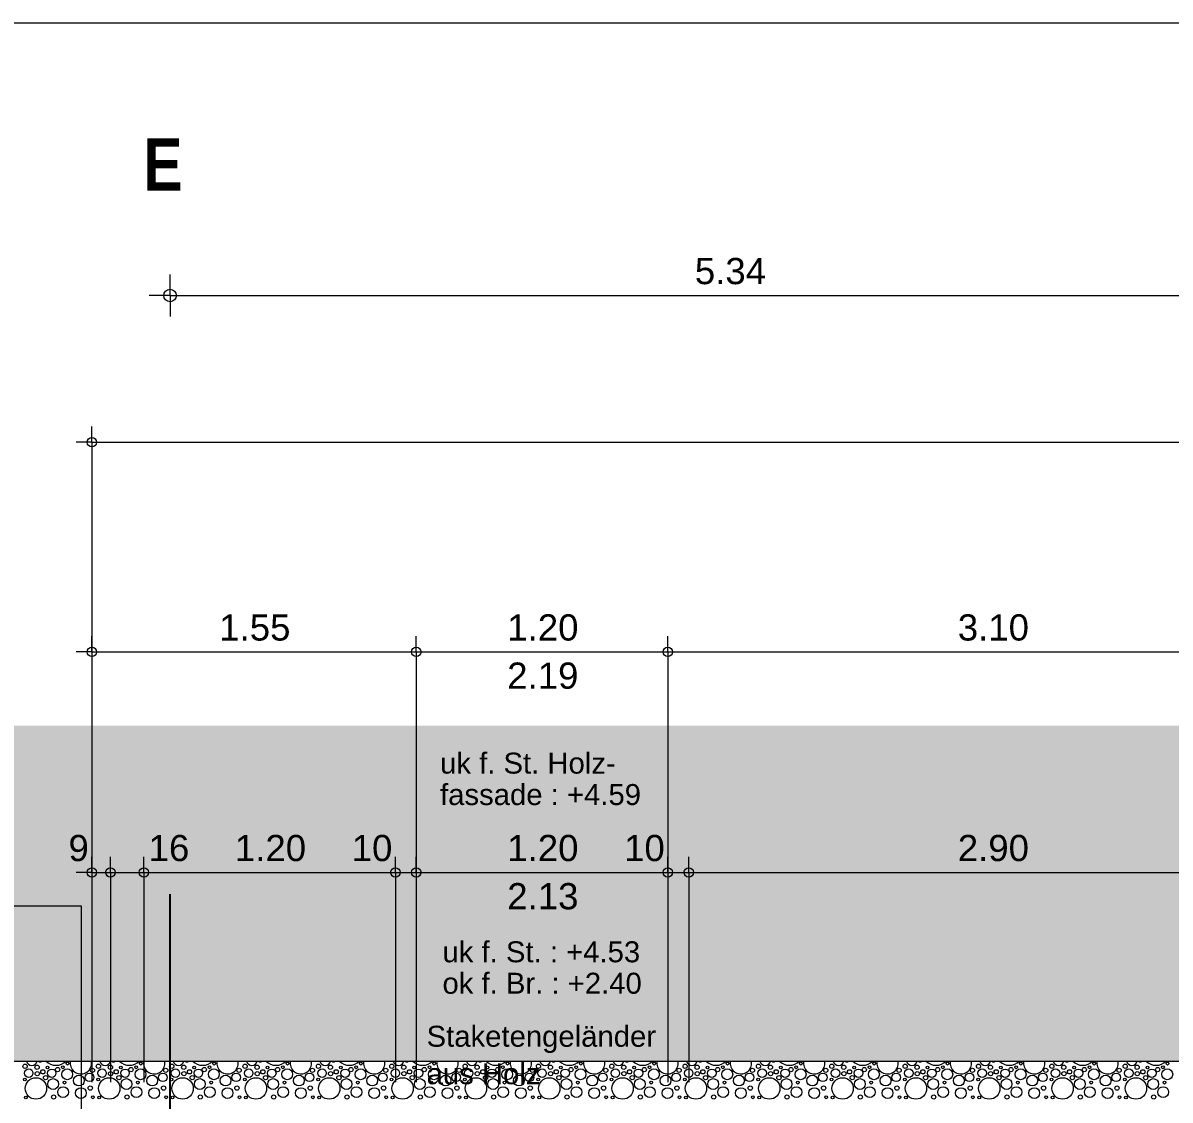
# Model space of a CAD drawing. Header units: metres. Extents: x 0.003 to 0.843, y 0.003 to 0.597.
# Drawn here: x 0.3108 to 0.4203, y 0.4942 to 0.597 of the extents above; entities that cross this region are included whole.
import ezdxf

# ---------------------------------------------------------------- set-up
doc = ezdxf.new("R2010")
doc.units = ezdxf.units.M
for name, pattern in [('AUSGEZOGEN', [0]), ('LINIE_23', [0.0079, 0.004, -0.0013, 0, -0.0013, 0, -0.0013]), ('STRICHPUNKT', [25.4, 12.7, -6.35, 0, -6.35])]:
    doc.linetypes.add(name, pattern=pattern)
for name, color, linetype, lineweight in [('Aufschuettungen _ Daemme', 7, 'AUSGEZOGEN', 25), ('Bauachsen grob', 7, 'STRICHPUNKT', 13), ('Plankopf', 7, 'AUSGEZOGEN', 13), ('Stilflaechen Bepflanzung', 96, 'AUSGEZOGEN', 25), ('Text Koten', 7, 'AUSGEZOGEN', 25), ('Text Werkplan Ausfuehrung', 7, 'AUSGEZOGEN', 25), ('Vorprojektmasse', 7, 'AUSGEZOGEN', 13), ('Werkplan- Ausfuehrungsmasse', 7, 'AUSGEZOGEN', 13)]:
    doc.layers.add(name, color=color, linetype=linetype, lineweight=lineweight)
doc.styles.add('ARIAL', font='ARIAL.TTF')
doc.styles.add('Arial Black', font='Arial Black')

msp = doc.modelspace()

# ---------------------------------------------------------------- hatches: boundary and pattern name
at = {"layer": 'Stilflaechen Bepflanzung', "linetype": 'AUSGEZOGEN', "lineweight": 13, "true_color": 0xf7faef}
msp.add_hatch(color=7, dxfattribs=at).paths.add_polyline_path([(0.2405525927639469, 0.4405973572039297), (0.30739999319613, 0.4405973572039297), (0.30739999319613, 0.4979573559218338), (0.6493199855536229, 0.4979573559218338), (0.6493199855536229, 0.4787973563500931), (0.689319984659553, 0.4787973563500931), (0.689319984659553, 0.494573322262538), (0.6499099855404343, 0.494573322262538), (0.6499099855404343, 0.529957355206578), (0.2405525927639469, 0.529957355206578)])

# ---------------------------------------------------------------- linework, layer by layer
at = {"layer": 'Aufschuettungen _ Daemme', "color": 9, "linetype": 'AUSGEZOGEN', "lineweight": 13}
msp.add_line((0.30739999319613, 0.4979573559218338), (0.6493199855536229, 0.4979573559218338), dxfattribs=at)
at = {"layer": 'Aufschuettungen _ Daemme', "color": 254, "linetype": 'AUSGEZOGEN', "lineweight": 13}
for centre, radius in [((0.3110217515407676, 0.4974653758347722), 0.0002029999954625964), ((0.3113647515331009, 0.4968003758496361), 0.0004059999909251927), ((0.3121627515152643, 0.4973673758369627), 0.0002029999954625964), ((0.3127157515029037, 0.4969333758466634), 0.0002029999954625964), ((0.3131497514932031, 0.4973533758372756), 0.0001329999970272183), ((0.3135627514839717, 0.4967933758497925), 0.0004059999909251927), ((0.3141227514714547, 0.497150375841813), 0.0002029999954625964), ((0.3146267514601895, 0.4973673758369627), 0.0001329999970272183), ((0.3150397514509583, 0.4967023758518266), 0.0005179999884217976), ((0.3150677514503325, 0.4977173758291396), 0.0001329999970272183), ((0.3174477513971352, 0.4970803758433776), 0.0002029999954625964), ((0.3180217513843054, 0.4974653758347722), 0.0002029999954625964), ((0.3183647513766388, 0.4968003758496361), 0.0004059999909251927), ((0.3191627513588021, 0.4973673758369627), 0.0002029999954625964), ((0.3197157513464416, 0.4969333758466634), 0.0002029999954625964), ((0.3201497513367409, 0.4973533758372756), 0.0001329999970272183), ((0.3205627513275096, 0.4967933758497925), 0.0004059999909251927), ((0.3211227513149926, 0.497150375841813), 0.0002029999954625964), ((0.3216267513037274, 0.4973673758369627), 0.0001329999970272183), ((0.3220397512944961, 0.4967023758518266), 0.0005179999884217976), ((0.3220677512938702, 0.4977173758291396), 0.0001329999970272183), ((0.3244477512406732, 0.4970803758433776), 0.0002029999954625964), ((0.3250217512278432, 0.4974653758347722), 0.0002029999954625964), ((0.3253647512201766, 0.4968003758496361), 0.0004059999909251927), ((0.3261627512023399, 0.4973673758369627), 0.0002029999954625964), ((0.3267157511899793, 0.4969333758466634), 0.0002029999954625964), ((0.3271497511802787, 0.4973533758372756), 0.0001329999970272183), ((0.3275627511710475, 0.4967933758497925), 0.0004059999909251927), ((0.3281227511585305, 0.497150375841813), 0.0002029999954625964), ((0.3286267511472652, 0.4973673758369627), 0.0001329999970272183), ((0.3290397511380339, 0.4967023758518266), 0.0005179999884217976), ((0.3290677511374081, 0.4977173758291396), 0.0001329999970272183), ((0.3314477510842108, 0.4970803758433776), 0.0002029999954625964), ((0.332021751071381, 0.4974653758347722), 0.0002029999954625964), ((0.3323647510637144, 0.4968003758496361), 0.0004059999909251927), ((0.3331627510458777, 0.4973673758369627), 0.0002029999954625964), ((0.3337157510335171, 0.4969333758466634), 0.0002029999954625964), ((0.3341497510238166, 0.4973533758372756), 0.0001329999970272183), ((0.3345627510145853, 0.4967933758497925), 0.0004059999909251927), ((0.3351227510020683, 0.497150375841813), 0.0002029999954625964), ((0.335626750990803, 0.4973673758369627), 0.0001329999970272183), ((0.3360397509815717, 0.4967023758518266), 0.0005179999884217976), ((0.3360677509809458, 0.4977173758291396), 0.0001329999970272183), ((0.3384477509277488, 0.4970803758433776), 0.0002029999954625964), ((0.3390217509149188, 0.4974653758347722), 0.0002029999954625964), ((0.3393647509072523, 0.4968003758496361), 0.0004059999909251927), ((0.3401627508894154, 0.4973673758369627), 0.0002029999954625964), ((0.340715750877055, 0.4969333758466634), 0.0002029999954625964), ((0.3411497508673543, 0.4973533758372756), 0.0001329999970272183), ((0.3415627508581231, 0.4967933758497925), 0.0004059999909251927), ((0.3421227508456061, 0.497150375841813), 0.0002029999954625964), ((0.3426267508343408, 0.4973673758369627), 0.0001329999970272183), ((0.3430397508251096, 0.4967023758518266), 0.0005179999884217976), ((0.3430677508244837, 0.4977173758291396), 0.0001329999970272183), ((0.3454477507712866, 0.4970803758433776), 0.0002029999954625964), ((0.3460217507584566, 0.4974653758347722), 0.0002029999954625964), ((0.34636475075079, 0.4968003758496361), 0.0004059999909251927), ((0.3471627507329532, 0.4973673758369627), 0.0002029999954625964), ((0.3477157507205929, 0.4969333758466634), 0.0002029999954625964), ((0.3481497507108922, 0.4973533758372756), 0.0001329999970272183), ((0.3485627507016609, 0.4967933758497925), 0.0004059999909251927), ((0.3491227506891439, 0.497150375841813), 0.0002029999954625964), ((0.3496267506778786, 0.4973673758369627), 0.0001329999970272183), ((0.3500397506686473, 0.4967023758518266), 0.0005179999884217976), ((0.3500677506680215, 0.4977173758291396), 0.0001329999970272183), ((0.3524477506148244, 0.4970803758433776), 0.0002029999954625964), ((0.3530217506019944, 0.4974653758347722), 0.0002029999954625964), ((0.3533647505943278, 0.4968003758496361), 0.0004059999909251927), ((0.354162750576491, 0.4973673758369627), 0.0002029999954625964), ((0.3547157505641306, 0.4969333758466634), 0.0002029999954625964), ((0.3551497505544299, 0.4973533758372756), 0.0001329999970272183), ((0.3555627505451986, 0.4967933758497925), 0.0004059999909251927), ((0.3561227505326817, 0.497150375841813), 0.0002029999954625964), ((0.3566267505214164, 0.4973673758369627), 0.0001329999970272183), ((0.3570397505121852, 0.4967023758518266), 0.0005179999884217976), ((0.3570677505115593, 0.4977173758291396), 0.0001329999970272183), ((0.3594477504583622, 0.4970803758433776), 0.0002029999954625964), ((0.3600217504455323, 0.4974653758347722), 0.0002029999954625964), ((0.3603647504378656, 0.4968003758496361), 0.0004059999909251927), ((0.3611627504200289, 0.4973673758369627), 0.0002029999954625964), ((0.3617157504076685, 0.4969333758466634), 0.0002029999954625964), ((0.3621497503979678, 0.4973533758372756), 0.0001329999970272183), ((0.3625627503887364, 0.4967933758497925), 0.0004059999909251927), ((0.3631227503762195, 0.497150375841813), 0.0002029999954625964), ((0.3636267503649542, 0.4973673758369627), 0.0001329999970272183), ((0.3640397503557229, 0.4967023758518266), 0.0005179999884217976), ((0.3640677503550971, 0.4977173758291396), 0.0001329999970272183), ((0.3664477503019, 0.4970803758433776), 0.0002029999954625964), ((0.36702175028907, 0.4974653758347722), 0.0002029999954625964), ((0.3673647502814034, 0.4968003758496361), 0.0004059999909251927), ((0.3681627502635668, 0.4973673758369627), 0.0002029999954625964), ((0.3687157502512063, 0.4969333758466634), 0.0002029999954625964), ((0.3691497502415056, 0.4973533758372756), 0.0001329999970272183), ((0.3695627502322742, 0.4967933758497925), 0.0004059999909251927), ((0.3701227502197573, 0.497150375841813), 0.0002029999954625964), ((0.370626750208492, 0.4973673758369627), 0.0001329999970272183), ((0.3710397501992608, 0.4967023758518266), 0.0005179999884217976), ((0.371067750198635, 0.4977173758291396), 0.0001329999970272183), ((0.3734477501454378, 0.4970803758433776), 0.0002029999954625964), ((0.3740217501326079, 0.4974653758347722), 0.0002029999954625964), ((0.3743647501249412, 0.4968003758496361), 0.0004059999909251927), ((0.3751627501071046, 0.4973673758369627), 0.0002029999954625964), ((0.3757157500947441, 0.4969333758466634), 0.0002029999954625964), ((0.3761497500850434, 0.4973533758372756), 0.0001329999970272183), ((0.3765627500758121, 0.4967933758497925), 0.0004059999909251927), ((0.377122750063295, 0.497150375841813), 0.0002029999954625964), ((0.3776267500520298, 0.4973673758369627), 0.0001329999970272183), ((0.3780397500427986, 0.4967023758518266), 0.0005179999884217976), ((0.3780677500421727, 0.4977173758291396), 0.0001329999970272183), ((0.3804477499889755, 0.4970803758433776), 0.0002029999954625964), ((0.3810217499761457, 0.4974653758347722), 0.0002029999954625964), ((0.381364749968479, 0.4968003758496361), 0.0004059999909251927), ((0.3821627499506424, 0.4973673758369627), 0.0002029999954625964), ((0.3827157499382819, 0.4969333758466634), 0.0002029999954625964), ((0.3831497499285812, 0.4973533758372756), 0.0001329999970272183), ((0.3835627499193499, 0.4967933758497925), 0.0004059999909251927), ((0.3841227499068329, 0.497150375841813), 0.0002029999954625964), ((0.3846267498955676, 0.4973673758369627), 0.0001329999970272183), ((0.3850397498863364, 0.4967023758518266), 0.0005179999884217976), ((0.3850677498857105, 0.4977173758291396), 0.0001329999970272183), ((0.3874477498325133, 0.4970803758433776), 0.0002029999954625964), ((0.3880217498196835, 0.4974653758347722), 0.0002029999954625964), ((0.3883647498120169, 0.4968003758496361), 0.0004059999909251927), ((0.3891627497941802, 0.4973673758369627), 0.0002029999954625964), ((0.3897157497818196, 0.4969333758466634), 0.0002029999954625964), ((0.390149749772119, 0.4973533758372756), 0.0001329999970272183), ((0.3905627497628877, 0.4967933758497925), 0.0004059999909251927), ((0.3911227497503706, 0.497150375841813), 0.0002029999954625964), ((0.3916267497391054, 0.4973673758369627), 0.0001329999970272183), ((0.3920397497298742, 0.4967023758518266), 0.0005179999884217976), ((0.3920677497292482, 0.4977173758291396), 0.0001329999970272183), ((0.3944477496760511, 0.4970803758433776), 0.0002029999954625964), ((0.3950217496632213, 0.4974653758347722), 0.0002029999954625964), ((0.3953647496555547, 0.4968003758496361), 0.0004059999909251927), ((0.396162749637718, 0.4973673758369627), 0.0002029999954625964), ((0.3967157496253574, 0.4969333758466634), 0.0002029999954625964), ((0.3971497496156568, 0.4973533758372756), 0.0001329999970272183), ((0.3975627496064256, 0.4967933758497925), 0.0004059999909251927), ((0.3981227495939086, 0.497150375841813), 0.0002029999954625964), ((0.3986267495826433, 0.4973673758369627), 0.0001329999970272183), ((0.399039749573412, 0.4967023758518266), 0.0005179999884217976), ((0.3990677495727861, 0.4977173758291396), 0.0001329999970272183), ((0.4014477495195889, 0.4970803758433776), 0.0002029999954625964), ((0.4020217495067591, 0.4974653758347722), 0.0002029999954625964), ((0.4023647494990925, 0.4968003758496361), 0.0004059999909251927), ((0.4031627494812557, 0.4973673758369627), 0.0002029999954625964), ((0.4037157494688952, 0.4969333758466634), 0.0002029999954625964), ((0.4041497494591946, 0.4973533758372756), 0.0001329999970272183), ((0.4045627494499633, 0.4967933758497925), 0.0004059999909251927), ((0.4051227494374464, 0.497150375841813), 0.0002029999954625964), ((0.405626749426181, 0.4973673758369627), 0.0001329999970272183), ((0.4060397494169498, 0.4967023758518266), 0.0005179999884217976), ((0.4060677494163239, 0.4977173758291396), 0.0001329999970272183), ((0.4084477493631267, 0.4970803758433776), 0.0002029999954625964), ((0.4090217493502969, 0.4974653758347722), 0.0002029999954625964), ((0.4093647493426303, 0.4968003758496361), 0.0004059999909251927), ((0.4101627493247935, 0.4973673758369627), 0.0002029999954625964), ((0.410715749312433, 0.4969333758466634), 0.0002029999954625964), ((0.4111497493027324, 0.4973533758372756), 0.0001329999970272183), ((0.4115627492935012, 0.4967933758497925), 0.0004059999909251927), ((0.4121227492809842, 0.497150375841813), 0.0002029999954625964), ((0.4126267492697189, 0.4973673758369627), 0.0001329999970272183), ((0.4130397492604876, 0.4967023758518266), 0.0005179999884217976), ((0.4130677492598617, 0.4977173758291396), 0.0001329999970272183), ((0.4154477492066647, 0.4970803758433776), 0.0002029999954625964), ((0.4160217491938347, 0.4974653758347722), 0.0002029999954625964), ((0.4163647491861681, 0.4968003758496361), 0.0004059999909251927), ((0.4171627491683313, 0.4973673758369627), 0.0002029999954625964), ((0.4177157491559709, 0.4969333758466634), 0.0002029999954625964), ((0.4181497491462702, 0.4973533758372756), 0.0001329999970272183), ((0.4185627491370388, 0.4967933758497925), 0.0004059999909251927), ((0.419122749124522, 0.497150375841813), 0.0002029999954625964), ((0.4196267491132566, 0.4973673758369627), 0.0001329999970272183), ((0.4200397491040254, 0.4967023758518266), 0.0005179999884217976), ((0.4200677491033996, 0.4977173758291396), 0.0001329999970272183), ((0.3109937515413934, 0.4962053758629354), 0.0001329999970272183), ((0.3120507515177676, 0.4953443758821802), 0.00102199997715652), ((0.3121767515149513, 0.4967583758505749), 0.0002029999954625964), ((0.3129747514971147, 0.4963803758590238), 0.0002029999954625964), ((0.313695751480999, 0.4957643758727925), 0.0005179999884217976), ((0.3147737514569038, 0.4959043758696633), 0.0001329999970272183), ((0.3161527514260808, 0.4961003758652822), 0.0005179999884217976), ((0.3171607514035502, 0.496408375858398), 0.0004059999909251927), ((0.3179937513849312, 0.4962053758629354), 0.0001329999970272183), ((0.3190507513613055, 0.4953443758821802), 0.00102199997715652), ((0.3191767513584891, 0.4967583758505749), 0.0002029999954625964), ((0.3199747513406525, 0.4963803758590238), 0.0002029999954625964), ((0.3206957513245368, 0.4957643758727925), 0.0005179999884217976), ((0.3217737513004416, 0.4959043758696633), 0.0001329999970272183), ((0.3231527512696187, 0.4961003758652822), 0.0005179999884217976), ((0.3241607512470881, 0.496408375858398), 0.0004059999909251927), ((0.324993751228469, 0.4962053758629354), 0.0001329999970272183), ((0.3260507512048433, 0.4953443758821802), 0.00102199997715652), ((0.3261767512020269, 0.4967583758505749), 0.0002029999954625964), ((0.3269747511841903, 0.4963803758590238), 0.0002029999954625964), ((0.3276957511680747, 0.4957643758727925), 0.0005179999884217976), ((0.3287737511439794, 0.4959043758696633), 0.0001329999970272183), ((0.3301527511131563, 0.4961003758652822), 0.0005179999884217976), ((0.3311607510906259, 0.496408375858398), 0.0004059999909251927), ((0.3319937510720068, 0.4962053758629354), 0.0001329999970272183), ((0.3330507510483811, 0.4953443758821802), 0.00102199997715652), ((0.3331767510455648, 0.4967583758505749), 0.0002029999954625964), ((0.3339747510277282, 0.4963803758590238), 0.0002029999954625964), ((0.3346957510116125, 0.4957643758727925), 0.0005179999884217976), ((0.3357737509875173, 0.4959043758696633), 0.0001329999970272183), ((0.3371527509566943, 0.4961003758652822), 0.0005179999884217976), ((0.3381607509341638, 0.496408375858398), 0.0004059999909251927), ((0.3389937509155446, 0.4962053758629354), 0.0001329999970272183), ((0.3400507508919188, 0.4953443758821802), 0.00102199997715652), ((0.3401767508891025, 0.4967583758505749), 0.0002029999954625964), ((0.3409747508712659, 0.4963803758590238), 0.0002029999954625964), ((0.3416957508551503, 0.4957643758727925), 0.0005179999884217976), ((0.342773750831055, 0.4959043758696633), 0.0001329999970272183), ((0.3441527508002319, 0.4961003758652822), 0.0005179999884217976), ((0.3451607507777015, 0.496408375858398), 0.0004059999909251927), ((0.3459937507590825, 0.4962053758629354), 0.0001329999970272183), ((0.3470507507354568, 0.4953443758821802), 0.00102199997715652), ((0.3471767507326404, 0.4967583758505749), 0.0002029999954625964), ((0.3479747507148037, 0.4963803758590238), 0.0002029999954625964), ((0.3486957506986881, 0.4957643758727925), 0.0005179999884217976), ((0.3497737506745929, 0.4959043758696633), 0.0001329999970272183), ((0.3511527506437699, 0.4961003758652822), 0.0005179999884217976), ((0.3521607506212394, 0.496408375858398), 0.0004059999909251927), ((0.3529937506026203, 0.4962053758629354), 0.0001329999970272183), ((0.3540507505789944, 0.4953443758821802), 0.00102199997715652), ((0.3541767505761781, 0.4967583758505749), 0.0002029999954625964), ((0.3549747505583415, 0.4963803758590238), 0.0002029999954625964), ((0.355695750542226, 0.4957643758727925), 0.0005179999884217976), ((0.3567737505181307, 0.4959043758696633), 0.0001329999970272183), ((0.3581527504873077, 0.4961003758652822), 0.0005179999884217976), ((0.3591607504647771, 0.496408375858398), 0.0004059999909251927), ((0.3599937504461581, 0.4962053758629354), 0.0001329999970272183), ((0.3610507504225323, 0.4953443758821802), 0.00102199997715652), ((0.361176750419716, 0.4967583758505749), 0.0002029999954625964), ((0.3619747504018793, 0.4963803758590238), 0.0002029999954625964), ((0.3626957503857637, 0.4957643758727925), 0.0005179999884217976), ((0.3637737503616685, 0.4959043758696633), 0.0001329999970272183), ((0.3651527503308455, 0.4961003758652822), 0.0005179999884217976), ((0.366160750308315, 0.496408375858398), 0.0004059999909251927), ((0.3669937502896959, 0.4962053758629354), 0.0001329999970272183), ((0.3680507502660701, 0.4953443758821802), 0.00102199997715652), ((0.3681767502632538, 0.4967583758505749), 0.0002029999954625964), ((0.3689747502454171, 0.4963803758590238), 0.0002029999954625964), ((0.3696957502293015, 0.4957643758727925), 0.0005179999884217976), ((0.3707737502052063, 0.4959043758696633), 0.0001329999970272183), ((0.3721527501743833, 0.4961003758652822), 0.0005179999884217976), ((0.3731607501518527, 0.496408375858398), 0.0004059999909251927), ((0.3739937501332337, 0.4962053758629354), 0.0001329999970272183), ((0.375050750109608, 0.4953443758821802), 0.00102199997715652), ((0.3751767501067916, 0.4967583758505749), 0.0002029999954625964), ((0.3759747500889549, 0.4963803758590238), 0.0002029999954625964), ((0.3766957500728392, 0.4957643758727925), 0.0005179999884217976), ((0.3777737500487441, 0.4959043758696633), 0.0001329999970272183), ((0.3791527500179211, 0.4961003758652822), 0.0005179999884217976), ((0.3801607499953905, 0.496408375858398), 0.0004059999909251927), ((0.3809937499767715, 0.4962053758629354), 0.0001329999970272183), ((0.3820507499531458, 0.4953443758821802), 0.00102199997715652), ((0.3821767499503294, 0.4967583758505749), 0.0002029999954625964), ((0.3829747499324928, 0.4963803758590238), 0.0002029999954625964), ((0.3836957499163771, 0.4957643758727925), 0.0005179999884217976), ((0.3847737498922819, 0.4959043758696633), 0.0001329999970272183), ((0.3861527498614589, 0.4961003758652822), 0.0005179999884217976), ((0.3871607498389283, 0.496408375858398), 0.0004059999909251927), ((0.3879937498203093, 0.4962053758629354), 0.0001329999970272183), ((0.3890507497966836, 0.4953443758821802), 0.00102199997715652), ((0.3891767497938672, 0.4967583758505749), 0.0002029999954625964), ((0.3899747497760305, 0.4963803758590238), 0.0002029999954625964), ((0.3906957497599149, 0.4957643758727925), 0.0005179999884217976), ((0.3917737497358197, 0.4959043758696633), 0.0001329999970272183), ((0.3931527497049966, 0.4961003758652822), 0.0005179999884217976), ((0.3941607496824661, 0.496408375858398), 0.0004059999909251927), ((0.3949937496638471, 0.4962053758629354), 0.0001329999970272183), ((0.3960507496402214, 0.4953443758821802), 0.00102199997715652), ((0.396176749637405, 0.4967583758505749), 0.0002029999954625964), ((0.3969747496195684, 0.4963803758590238), 0.0002029999954625964), ((0.3976957496034528, 0.4957643758727925), 0.0005179999884217976), ((0.3987737495793575, 0.4959043758696633), 0.0001329999970272183), ((0.4001527495485344, 0.4961003758652822), 0.0005179999884217976), ((0.401160749526004, 0.496408375858398), 0.0004059999909251927), ((0.4019937495073849, 0.4962053758629354), 0.0001329999970272183), ((0.4030507494837592, 0.4953443758821802), 0.00102199997715652), ((0.4031767494809428, 0.4967583758505749), 0.0002029999954625964), ((0.4039747494631061, 0.4963803758590238), 0.0002029999954625964), ((0.4046957494469906, 0.4957643758727925), 0.0005179999884217976), ((0.4057737494228953, 0.4959043758696633), 0.0001329999970272183), ((0.4071527493920722, 0.4961003758652822), 0.0005179999884217976), ((0.4081607493695418, 0.496408375858398), 0.0004059999909251927), ((0.4089937493509227, 0.4962053758629354), 0.0001329999970272183), ((0.4100507493272969, 0.4953443758821802), 0.00102199997715652), ((0.4101767493244806, 0.4967583758505749), 0.0002029999954625964), ((0.410974749306644, 0.4963803758590238), 0.0002029999954625964), ((0.4116957492905284, 0.4957643758727925), 0.0005179999884217976), ((0.4127737492664331, 0.4959043758696633), 0.0001329999970272183), ((0.41415274923561, 0.4961003758652822), 0.0005179999884217976), ((0.4151607492130796, 0.496408375858398), 0.0004059999909251927), ((0.4159937491944605, 0.4962053758629354), 0.0001329999970272183), ((0.4170507491708347, 0.4953443758821802), 0.00102199997715652), ((0.4171767491680184, 0.4967583758505749), 0.0002029999954625964), ((0.4179747491501818, 0.4963803758590238), 0.0002029999954625964), ((0.4186957491340662, 0.4957643758727925), 0.0005179999884217976), ((0.419773749109971, 0.4959043758696633), 0.0001329999970272183), ((0.3146477514597201, 0.4949943758900033), 0.0005179999884217976), ((0.3163417514218563, 0.4949033758920374), 0.0005179999884217976), ((0.3172377514018292, 0.4953863758812415), 0.0002029999954625964), ((0.3216477513032579, 0.4949943758900033), 0.0005179999884217976), ((0.3233417512653941, 0.4949033758920374), 0.0005179999884217976), ((0.324237751245367, 0.4953863758812415), 0.0002029999954625964), ((0.3286477511467958, 0.4949943758900033), 0.0005179999884217976), ((0.3303417511089319, 0.4949033758920374), 0.0005179999884217976), ((0.3312377510889048, 0.4953863758812415), 0.0002029999954625964), ((0.3356477509903336, 0.4949943758900033), 0.0005179999884217976), ((0.3373417509524698, 0.4949033758920374), 0.0005179999884217976), ((0.3382377509324425, 0.4953863758812415), 0.0002029999954625964), ((0.3426477508338714, 0.4949943758900033), 0.0005179999884217976), ((0.3443417507960075, 0.4949033758920374), 0.0005179999884217976), ((0.3452377507759803, 0.4953863758812415), 0.0002029999954625964), ((0.3496477506774093, 0.4949943758900033), 0.0005179999884217976), ((0.3513417506395454, 0.4949033758920374), 0.0005179999884217976), ((0.3522377506195181, 0.4953863758812415), 0.0002029999954625964), ((0.356647750520947, 0.4949943758900033), 0.0005179999884217976), ((0.3583417504830831, 0.4949033758920374), 0.0005179999884217976), ((0.3592377504630561, 0.4953863758812415), 0.0002029999954625964), ((0.3636477503644848, 0.4949943758900033), 0.0005179999884217976), ((0.365341750326621, 0.4949033758920374), 0.0005179999884217976), ((0.3662377503065938, 0.4953863758812415), 0.0002029999954625964), ((0.3706477502080225, 0.4949943758900033), 0.0005179999884217976), ((0.3723417501701588, 0.4949033758920374), 0.0005179999884217976), ((0.3732377501501317, 0.4953863758812415), 0.0002029999954625964), ((0.3776477500515604, 0.4949943758900033), 0.0005179999884217976), ((0.3793417500136966, 0.4949033758920374), 0.0005179999884217976), ((0.3802377499936695, 0.4953863758812415), 0.0002029999954625964), ((0.3846477498950983, 0.4949943758900033), 0.0005179999884217976), ((0.3863417498572344, 0.4949033758920374), 0.0005179999884217976), ((0.3872377498372073, 0.4953863758812415), 0.0002029999954625964), ((0.3916477497386361, 0.4949943758900033), 0.0005179999884217976), ((0.3933417497007722, 0.4949033758920374), 0.0005179999884217976), ((0.3942377496807451, 0.4953863758812415), 0.0002029999954625964), ((0.3986477495821739, 0.4949943758900033), 0.0005179999884217976), ((0.40034174954431, 0.4949033758920374), 0.0005179999884217976), ((0.4012377495242828, 0.4953863758812415), 0.0002029999954625964), ((0.4056477494257117, 0.4949943758900033), 0.0005179999884217976), ((0.4073417493878478, 0.4949033758920374), 0.0005179999884217976), ((0.4082377493678206, 0.4953863758812415), 0.0002029999954625964), ((0.4126477492692495, 0.4949943758900033), 0.0005179999884217976), ((0.4143417492313856, 0.4949033758920374), 0.0005179999884217976), ((0.4152377492113584, 0.4953863758812415), 0.0002029999954625964), ((0.4196477491127873, 0.4949943758900033), 0.0005179999884217976), ((0.3110987515390465, 0.4944903759012685), 0.0001329999970272183), ((0.3137447514799038, 0.4945323759003298), 0.0002029999954625964), ((0.3174897513961966, 0.4945043759009557), 0.0001329999970272183), ((0.3180987513825843, 0.4944903759012685), 0.0001329999970272183), ((0.3207447513234416, 0.4945323759003298), 0.0002029999954625964), ((0.3244897512397343, 0.4945043759009557), 0.0001329999970272183), ((0.3250987512261221, 0.4944903759012685), 0.0001329999970272183), ((0.3277447511669794, 0.4945323759003298), 0.0002029999954625964), ((0.3314897510832722, 0.4945043759009557), 0.0001329999970272183), ((0.3320987510696599, 0.4944903759012685), 0.0001329999970272183), ((0.3347447510105174, 0.4945323759003298), 0.0002029999954625964), ((0.33848975092681, 0.4945043759009557), 0.0001329999970272183), ((0.3390987509131977, 0.4944903759012685), 0.0001329999970272183), ((0.341744750854055, 0.4945323759003298), 0.0002029999954625964), ((0.3454897507703478, 0.4945043759009557), 0.0001329999970272183), ((0.3460987507567355, 0.4944903759012685), 0.0001329999970272183), ((0.3487447506975929, 0.4945323759003298), 0.0002029999954625964), ((0.3524897506138856, 0.4945043759009557), 0.0001329999970272183), ((0.3530987506002733, 0.4944903759012685), 0.0001329999970272183), ((0.3557447505411306, 0.4945323759003298), 0.0002029999954625964), ((0.3594897504574234, 0.4945043759009557), 0.0001329999970272183), ((0.3600987504438111, 0.4944903759012685), 0.0001329999970272183), ((0.3627447503846685, 0.4945323759003298), 0.0002029999954625964), ((0.3664897503009612, 0.4945043759009557), 0.0001329999970272183), ((0.367098750287349, 0.4944903759012685), 0.0001329999970272183), ((0.3697447502282063, 0.4945323759003298), 0.0002029999954625964), ((0.373489750144499, 0.4945043759009557), 0.0001329999970272183), ((0.3740987501308867, 0.4944903759012685), 0.0001329999970272183), ((0.3767447500717441, 0.4945323759003298), 0.0002029999954625964), ((0.3804897499880368, 0.4945043759009557), 0.0001329999970272183), ((0.3810987499744246, 0.4944903759012685), 0.0001329999970272183), ((0.3837447499152819, 0.4945323759003298), 0.0002029999954625964), ((0.3874897498315746, 0.4945043759009557), 0.0001329999970272183), ((0.3880987498179624, 0.4944903759012685), 0.0001329999970272183), ((0.3907447497588197, 0.4945323759003298), 0.0002029999954625964), ((0.3944897496751124, 0.4945043759009557), 0.0001329999970272183), ((0.3950987496615002, 0.4944903759012685), 0.0001329999970272183), ((0.3977447496023575, 0.4945323759003298), 0.0002029999954625964), ((0.4014897495186502, 0.4945043759009557), 0.0001329999970272183), ((0.402098749505038, 0.4944903759012685), 0.0001329999970272183), ((0.4047447494458953, 0.4945323759003298), 0.0002029999954625964), ((0.4084897493621881, 0.4945043759009557), 0.0001329999970272183), ((0.4090987493485758, 0.4944903759012685), 0.0001329999970272183), ((0.4117447492894331, 0.4945323759003298), 0.0002029999954625964), ((0.4154897492057258, 0.4945043759009557), 0.0001329999970272183), ((0.4160987491921136, 0.4944903759012685), 0.0001329999970272183), ((0.4187447491329709, 0.4945323759003298), 0.0002029999954625964)]:
    msp.add_circle(centre, radius, dxfattribs=at)
for centre, radius, start, end in [((0.311665751526373, 0.4980533758216294), 0.0005179999884217976, 190.6825070757645, 349.3174929242344), ((0.3124497515088493, 0.4980813758210036), 0.0002029999954625964, 217.6571748874699, 322.3428251125205), ((0.313968751474897, 0.4988583758036362), 0.001301999970898032, 223.7908240297649, 316.2091759702351), ((0.3163417514218563, 0.4977593758282007), 0.00102199997715652, 168.8301402901168, 0), ((0.3163417514218563, 0.4977593758282007), 0.00102199997715652, 0, 11.1698597098832), ((0.3186657513699109, 0.4980533758216294), 0.0005179999884217976, 190.6825070769398, 349.3174929230613), ((0.3194497513523871, 0.4980813758210036), 0.0002029999954625964, 217.6571749030859, 322.3428250969236), ((0.3209687513184348, 0.4988583758036362), 0.001301999970898032, 223.7908240297649, 316.2091759702351), ((0.3233417512653941, 0.4977593758282007), 0.00102199997715652, 168.8301402901961, 0), ((0.3233417512653941, 0.4977593758282007), 0.00102199997715652, 0, 11.16985970980324), ((0.3256657512134488, 0.4980533758216294), 0.0005179999884217976, 190.6825070766388, 349.3174929233541), ((0.326449751195925, 0.4980813758210036), 0.0002029999954625964, 217.6571748874699, 322.3428251125205), ((0.3279687511619726, 0.4988583758036362), 0.001301999970898032, 223.7908240297649, 316.2091759702351), ((0.3303417511089319, 0.4977593758282007), 0.00102199997715652, 168.8301402903518, 0), ((0.3303417511089319, 0.4977593758282007), 0.00102199997715652, 0, 11.16985970964819), ((0.3326657510569865, 0.4980533758216294), 0.0005179999884217976, 190.6825070766399, 349.3174929233552), ((0.3334497510394627, 0.4980813758210036), 0.0002029999954625964, 217.657174871854, 322.342825128146), ((0.3349687510055104, 0.4988583758036362), 0.001301999970898032, 223.7908240304716, 316.2091759695284), ((0.3373417509524698, 0.4977593758282007), 0.00102199997715652, 168.8301402901967, 0), ((0.3373417509524698, 0.4977593758282007), 0.00102199997715652, 0, 11.16985970980387), ((0.3396657509005243, 0.4980533758216294), 0.0005179999884217976, 190.6825070766388, 349.3174929233612), ((0.3404497508830006, 0.4980813758210036), 0.0002029999954625964, 217.657174871854, 322.342825128146), ((0.3419687508490482, 0.4988583758036362), 0.001301999970898032, 223.7908240297649, 316.2091759702351), ((0.3443417507960075, 0.4977593758282007), 0.00102199997715652, 168.8301402903512, 0), ((0.3443417507960075, 0.4977593758282007), 0.00102199997715652, 0, 11.16985970964819), ((0.3466657507440622, 0.4980533758216294), 0.0005179999884217976, 190.6825070754706, 349.3174929245282), ((0.3474497507265385, 0.4980813758210036), 0.0002029999954625964, 217.657174871854, 322.342825128146), ((0.348968750692586, 0.4988583758036362), 0.001301999970898032, 223.7908240299999, 316.2091759699984), ((0.3513417506395454, 0.4977593758282007), 0.00102199997715652, 168.8301402901967, 0), ((0.3513417506395454, 0.4977593758282007), 0.00102199997715652, 0, 11.16985970980387), ((0.3536657505875999, 0.4980533758216294), 0.0005179999884217976, 190.6825070760583, 349.3174929239418), ((0.3544497505700762, 0.4980813758210036), 0.0002029999954625964, 217.657174871854, 322.342825128146), ((0.3559687505361238, 0.4988583758036362), 0.001301999970898032, 223.7908240307117, 316.20917596929), ((0.3583417504830831, 0.4977593758282007), 0.00102199997715652, 168.8301402901168, 0), ((0.3583417504830831, 0.4977593758282007), 0.00102199997715652, 0, 11.16985970988567), ((0.3606657504311377, 0.4980533758216294), 0.0005179999884217976, 190.6825070766388, 349.3174929233541), ((0.361449750413614, 0.4980813758210036), 0.0002029999954625964, 217.6571748640569, 322.3428251359554), ((0.3629687503796616, 0.4988583758036362), 0.001301999970898032, 223.7908240299999, 316.2091759699984), ((0.365341750326621, 0.4977593758282007), 0.00102199997715652, 168.8301402901168, 0), ((0.365341750326621, 0.4977593758282007), 0.00102199997715652, 0, 11.1698597098832), ((0.3676657502746756, 0.4980533758216294), 0.0005179999884217976, 190.6825070763533, 349.3174929236479), ((0.3684497502571518, 0.4980813758210036), 0.0002029999954625964, 217.6571748952641, 322.3428251047331), ((0.3699687502231994, 0.4988583758036362), 0.001301999970898032, 223.7908240304732, 316.2091759695301), ((0.3723417501701588, 0.4977593758282007), 0.00102199997715652, 168.8301402904281, 0), ((0.3723417501701588, 0.4977593758282007), 0.00102199997715652, 0, 11.16985970956948), ((0.3746657501182134, 0.4980533758216294), 0.0005179999884217976, 190.6825070757656, 349.3174929242344), ((0.3754497501006896, 0.4980813758210036), 0.0002029999954625964, 217.6571748796729, 322.342825120349), ((0.3769687500667372, 0.4988583758036362), 0.001301999970898032, 223.7908240295317, 316.20917597047), ((0.3793417500136966, 0.4977593758282007), 0.00102199997715652, 168.8301402904305, 0), ((0.3793417500136966, 0.4977593758282007), 0.00102199997715652, 0, 11.16985970956886), ((0.3816657499617512, 0.4980533758216294), 0.0005179999884217976, 190.6825070769387, 349.3174929230602), ((0.3824497499442274, 0.4980813758210036), 0.0002029999954625964, 217.657174879651, 322.3428251203175), ((0.3839687499102751, 0.4988583758036362), 0.001301999970898032, 223.7908240290583, 316.20917597094), ((0.3863417498572344, 0.4977593758282007), 0.00102199997715652, 168.8301402904281, 0), ((0.3863417498572344, 0.4977593758282007), 0.00102199997715652, 0, 11.16985970956886), ((0.388665749805289, 0.4980533758216294), 0.0005179999884217976, 190.6825070763461, 349.3174929236479), ((0.3894497497877652, 0.4980813758210036), 0.0002029999954625964, 217.6571748796729, 322.342825120349), ((0.3909687497538128, 0.4988583758036362), 0.001301999970898032, 223.7908240295317, 316.20917597047), ((0.3933417497007722, 0.4977593758282007), 0.00102199997715652, 168.8301402902724, 0), ((0.3933417497007722, 0.4977593758282007), 0.00102199997715652, 0, 11.16985970972693), ((0.3956657496488268, 0.4980533758216294), 0.0005179999884217976, 190.6825070757656, 349.3174929242344), ((0.396449749631303, 0.4980813758210036), 0.0002029999954625964, 217.6571748640569, 322.3428251359554), ((0.3979687495973507, 0.4988583758036362), 0.001301999970898032, 223.7908240304732, 316.2091759695284), ((0.40034174954431, 0.4977593758282007), 0.00102199997715652, 168.8301402901168, 0), ((0.40034174954431, 0.4977593758282007), 0.00102199997715652, 0, 11.1698597098832), ((0.4026657494923646, 0.4980533758216294), 0.0005179999884217976, 190.6825070757656, 349.3174929242355), ((0.4034497494748408, 0.4980813758210036), 0.0002029999954625964, 217.6571748796825, 322.342825120349), ((0.4049687494408885, 0.4988583758036362), 0.001301999970898032, 223.7908240304716, 316.2091759695284), ((0.4073417493878478, 0.4977593758282007), 0.00102199997715652, 168.8301402905867, 0), ((0.4073417493878478, 0.4977593758282007), 0.00102199997715652, 0, 11.16985970941327), ((0.4096657493359023, 0.4980533758216294), 0.0005179999884217976, 190.6825070763522, 349.3174929236479), ((0.4104497493183786, 0.4980813758210036), 0.0002029999954625964, 217.6571748640445, 322.3428251359554), ((0.4119687492844263, 0.4988583758036362), 0.001301999970898032, 223.7908240295317, 316.2091759704717), ((0.4143417492313856, 0.4977593758282007), 0.00102199997715652, 168.8301402904274, 0), ((0.4143417492313856, 0.4977593758282007), 0.00102199997715652, 0, 11.16985970956886), ((0.4166657491794402, 0.4980533758216294), 0.0005179999884217976, 190.6825070763522, 349.3174929236467), ((0.4174497491619165, 0.4980813758210036), 0.0002029999954625964, 217.6571748328374, 322.3428251671998), ((0.4189687491279641, 0.4988583758036362), 0.001301999970898032, 223.7908240299999, 316.2091759699984)]:
    msp.add_arc(centre, radius, start, end, dxfattribs=at)
at = {"layer": 'Bauachsen grob', "color": 32, "linetype": 'LINIE_23', "lineweight": 25, "true_color": 0xc36e14}
msp.add_line((0.3248599928058686, 0.01389736674141804), (0.3248599928058687, 0.5809999870806931), dxfattribs=at)
at = {"layer": 'Plankopf', "color": 7, "linetype": 'AUSGEZOGEN', "lineweight": 13}
msp.add_line((0.003000000000000142, 0.5969999867230654), (0.8429999812245368, 0.5969999867230654), dxfattribs=at)
at = {"layer": 'Text Werkplan Ausfuehrung', "color": 171, "linetype": 'AUSGEZOGEN', "lineweight": 13, "true_color": 0x7070ff}
for p, q in [((0.2405525927639469, 0.512757355591028), (0.3163599929958584, 0.512757355591028)), ((0.3163599929958584, 0.512757355591028), (0.3163599929958584, 0.4829973562562158))]:
    msp.add_line(p, q, dxfattribs=at)
at = {"layer": 'Vorprojektmasse', "color": 32, "linetype": 'AUSGEZOGEN', "lineweight": 13, "true_color": 0xc36e14}
for q in [(0.3248599928058687, 0.5729999873992054), (0.3228599967391944, 0.5709999873042106), (0.3248599928058687, 0.5689999912375362)]:
    msp.add_line((0.3248599928058687, 0.5709999873042106), q, dxfattribs=at)
msp.add_lwpolyline([(0.3248599928058687, 0.5709999873042105), (0.3729907924766378, 0.5709999873042105), (0.3729907924766378, 0.5709999873042105), (0.4316599904187026, 0.5709999873042105)], dxfattribs=at)
msp.add_circle((0.3248599928058687, 0.5709999873042106), 0.0006000000284984707, dxfattribs=at)
at = {"layer": 'Werkplan- Ausfuehrungsmasse', "color": 7, "linetype": 'AUSGEZOGEN', "lineweight": 13}
for p, q in [((0.3173999929726126, 0.556999987617135), (0.3173999929726126, 0.5584999876301736)), ((0.3173999929726126, 0.556999987617135), (0.3158999959808143, 0.556999987617135)), ((0.3173999929726126, 0.556999987617135), (0.3173999929726126, 0.5554999906253367)), ((0.3173999929726126, 0.5569999876171351), (0.3173999929726126, 0.5329999881535769)), ((0.3173999929726126, 0.5369999880641699), (0.3173999929726126, 0.5384999880772083)), ((0.3483599922806029, 0.5369999880641699), (0.3483599922806029, 0.5384999880772083)), ((0.3723599917441611, 0.5369999880641699), (0.3723599917441611, 0.5384999880772083)), ((0.3173999929726126, 0.5369999880641699), (0.3158999959808143, 0.5369999880641699)), ((0.3173999929726126, 0.5369999880641699), (0.3173999929726126, 0.5354999910723716)), ((0.3483599922806029, 0.5369999880641699), (0.3483599922806029, 0.5354999910723716)), ((0.3723599917441611, 0.5369999880641699), (0.3723599917441611, 0.5354999910723716)), ((0.3173999929726126, 0.5159573555195025), (0.3173999929726126, 0.517457355532541)), ((0.3191599929332736, 0.5159573555195025), (0.3191599929332736, 0.517457355532541)), ((0.322359992861748, 0.5159573555195025), (0.322359992861748, 0.517457355532541)), ((0.3463599923253064, 0.5159573555195025), (0.3463599923253064, 0.517457355532541)), ((0.3483599922806053, 0.5159573555195025), (0.3483599922806053, 0.517457355532541)), ((0.3723599917441635, 0.5159573555195025), (0.3723599917441635, 0.517457355532541)), ((0.3743599916994578, 0.5159573555195025), (0.3743599916994578, 0.517457355532541)), ((0.3173999929726126, 0.5159573555195025), (0.3158999959808143, 0.5159573555195025)), ((0.3173999929726126, 0.5159573555195025), (0.3173999929726126, 0.5144573585277041)), ((0.3173999929726126, 0.5159573555195025), (0.3173999929726126, 0.4959573559665373)), ((0.3173999929726126, 0.5159573555195025), (0.3191599929332736, 0.5159573555195025)), ((0.3191599929332736, 0.5159573555195025), (0.3191599929332736, 0.5144573585277041)), ((0.3191599929332736, 0.5159573555195025), (0.3191599929332736, 0.4959573559665373)), ((0.322359992861748, 0.5159573555195025), (0.322359992861748, 0.5144573585277041)), ((0.3463599923253064, 0.5159573555195025), (0.3463599923253064, 0.5144573585277041)), ((0.3463599923253064, 0.5159573555195025), (0.3483599922806053, 0.5159573555195025)), ((0.3483599922806053, 0.5159573555195025), (0.3483599922806053, 0.5144573585277041)), ((0.3723599917441635, 0.5159573555195025), (0.3723599917441635, 0.5144573585277041)), ((0.3723599917441635, 0.5159573555195025), (0.3743599916994578, 0.5159573555195025)), ((0.3743599916994578, 0.5159573555195025), (0.3743599916994578, 0.5144573585277041)), ((0.3743599916994578, 0.5159573555195025), (0.4323599904030567, 0.5159573555195025))]:
    msp.add_line(p, q, dxfattribs=at)
for points in [[(0.3173999929726126, 0.5569999876171351), (0.4718052995648473, 0.5569999876171351), (0.4718052995648473, 0.5569999876171351), (0.6393199857771406, 0.5569999876171351)], [(0.3173999929726126, 0.5369999880641699), (0.3173999929726126, 0.5225300838526308), (0.3173999929726126, 0.5225300838526308), (0.3173999929726126, 0.5129999886006116)], [(0.3173999929726126, 0.5369999880641699), (0.3276199878635091, 0.5369999880641698), (0.3276199878635091, 0.5369999880641698), (0.3335348000939607, 0.5369999880641699), (0.3335348000939607, 0.5369999880641699), (0.3483599922806029, 0.5369999880641699)], [(0.3483599922806029, 0.5369999880641699), (0.3483599922806029, 0.5368481661150215), (0.3483599922806029, 0.5368481661150215), (0.3483599922806029, 0.5344176673808407), (0.3483599922806029, 0.5344176673808407), (0.3483599922806029, 0.5129999886006116)], [(0.3483599922806029, 0.5369999880641699), (0.3499095208707531, 0.53699998806417), (0.3499095208707531, 0.53699998806417), (0.3620953595883657, 0.53699998806417), (0.3620953595883657, 0.53699998806417), (0.3723599917441611, 0.5369999880641699)], [(0.3723599917441611, 0.5369999880641699), (0.3723599917441611, 0.5368718156297493), (0.3723599917441611, 0.5368718156297493), (0.3723599917441611, 0.5365068712027224), (0.3723599917441611, 0.5365068712027224), (0.3723599917441611, 0.5358763180159748), (0.3723599917441611, 0.5358763180159748), (0.3723599917441611, 0.5129999886006116)], [(0.3723599917441611, 0.5369999880641699), (0.3784700803651613, 0.5369999880641699), (0.3784700803651613, 0.5369999880641699), (0.4343599903583557, 0.5369999880641699)], [(0.3191599929332736, 0.5159573555195025), (0.3218792064637092, 0.5159573555195025), (0.3218792064637092, 0.5159573555195025), (0.322359992861748, 0.5159573555195025)], [(0.322359992861748, 0.5159573555195025), (0.322359992861748, 0.5157506452651538), (0.322359992861748, 0.5157506452651538), (0.322359992861748, 0.4959573559665373)], [(0.322359992861748, 0.5159573555195025), (0.3382417839622667, 0.5159573555195025), (0.3382417839622667, 0.5159573555195025), (0.3463599923253064, 0.5159573555195025)], [(0.3463599923253064, 0.5159573555195025), (0.3463599923253065, 0.5158256023677595), (0.3463599923253065, 0.5158256023677595), (0.3463599923253065, 0.5154468691929915), (0.3463599923253065, 0.5154468691929915), (0.3463599923253065, 0.5131151345754528), (0.3463599923253065, 0.5131151345754528), (0.3463599923253064, 0.4959573559665373)], [(0.3483599922806053, 0.5159573555195025), (0.3483599922806054, 0.5157776669803922), (0.3483599922806054, 0.5157776669803922), (0.3483599922806053, 0.5153749435226073), (0.3483599922806053, 0.5153749435226073), (0.3483599922806054, 0.5128955086846442), (0.3483599922806054, 0.5128955086846442), (0.3483599922806053, 0.4959573559665373)], [(0.3483599922806053, 0.5159573555195025), (0.3504185858216551, 0.5159573555195024), (0.3504185858216551, 0.5159573555195024), (0.3667811633202037, 0.5159573555195024), (0.3667811633202037, 0.5159573555195024), (0.3723599917441635, 0.5159573555195025)], [(0.3723599917441635, 0.5159573555195025), (0.3723599917441635, 0.5156295070916543), (0.3723599917441635, 0.5156295070916543), (0.3723599917441636, 0.5152024423319844), (0.3723599917441636, 0.5152024423319844), (0.3723599917441635, 0.5145118354779964), (0.3723599917441635, 0.5145118354779964), (0.3723599917441635, 0.4959573559665373)], [(0.3743599916994578, 0.5159573555195025), (0.3743599916994577, 0.5155964070688536), (0.3743599916994577, 0.5155964070688536), (0.3743599916994578, 0.5151545069446172), (0.3743599916994578, 0.5151545069446172), (0.3743599916994578, 0.5144399098076121), (0.3743599916994578, 0.5144399098076121), (0.3743599916994578, 0.4959573559665373)]]:
    msp.add_lwpolyline(points, dxfattribs=at)
for centre in [(0.3173999929726126, 0.556999987617135), (0.3173999929726126, 0.5369999880641699), (0.3483599922806029, 0.5369999880641699), (0.3723599917441611, 0.5369999880641699), (0.3173999929726126, 0.5159573555195025), (0.3191599929332736, 0.5159573555195025), (0.322359992861748, 0.5159573555195025), (0.3463599923253064, 0.5159573555195025), (0.3483599922806053, 0.5159573555195025), (0.3723599917441635, 0.5159573555195025), (0.3743599916994578, 0.5159573555195025)]:
    msp.add_circle(centre, 0.0004500000039115547, dxfattribs=at)

# ---------------------------------------------------------------- texts
at = {"layer": 'Bauachsen grob', "color": 32, "linetype": 'AUSGEZOGEN', "lineweight": 25, "true_color": 0xc36e14, "insert": (0.3223183260597292, 0.5809999870806931), "char_height": 0.005, "width": 0.00175, "attachment_point": 7, "style": 'Arial Black'}
msp.add_mtext('\\W0.70;E', dxfattribs=at)
at = {"layer": 'Text Koten', "color": 7, "linetype": 'AUSGEZOGEN', "lineweight": 25, "char_height": 0.002, "width": 0.001, "attachment_point": 7, "style": 'ARIAL'}
for s, insert in [('uk\\~f.\\~St.\\~Holz-', (0.3506266588091856, 0.5253573552646926)), ('fassade\\~:\\~+4.59', (0.3506266586780515, 0.5223573552646925)), ('uk\\~f.\\~St.\\~:\\~+4.53', (0.3508599921373031, 0.507357355667024)), ('ok\\~f.\\~Br.\\~:\\~+2.40', (0.3508599920061689, 0.5043573556670239))]:
    msp.add_mtext(s, dxfattribs=dict(at, insert=insert))
at = {"layer": 'Text Werkplan Ausfuehrung', "color": 7, "linetype": 'AUSGEZOGEN', "lineweight": 25, "char_height": 0.002, "width": 0.001, "attachment_point": 7, "style": 'ARIAL'}
for s, insert in [('Staketengeländer', (0.3493433255919577, 0.4987240225713643)), ('aus\\~Holz', (0.3493433254608235, 0.4957240225713644))]:
    msp.add_mtext(s, dxfattribs=dict(at, insert=insert))
at = {"layer": 'Vorprojektmasse', "color": 32, "linetype": 'AUSGEZOGEN', "lineweight": 13, "true_color": 0xc36e14, "insert": (0.3749457010887566, 0.5720443256164753), "char_height": 0.0025, "width": 0.00125, "attachment_point": 7, "style": 'ARIAL'}
msp.add_mtext('5.34', dxfattribs=at)
at = {"layer": 'Werkplan- Ausfuehrungsmasse', "color": 7, "linetype": 'AUSGEZOGEN', "lineweight": 13, "char_height": 0.0025, "width": 0.00125, "attachment_point": 7, "style": 'ARIAL'}
for s, insert in [('1.55', (0.3295512067303065, 0.5380426210558722)), ('1.20', (0.3570448486655955, 0.5380426210558722)), ('3.10', (0.4000448477044719, 0.5380443263764341)), ('2.19', (0.3570380274003216, 0.5334471231007274)), ('9', (0.315161111680791, 0.5169999885112041)), ('16', (0.3228099928516897, 0.5169999885112041)), ('1.20', (0.3310448492467407, 0.5169999885112041)), ('10', (0.3421923934202647, 0.5169999885112041)), ('1.20', (0.3570448486655979, 0.5169999885112041)), ('10', (0.3681923928391217, 0.5169999885112041)), ('2.90', (0.4000448477044707, 0.5169999885112041)), ('2.13', (0.3570405853932592, 0.5124027852354974))]:
    msp.add_mtext(s, dxfattribs=dict(at, insert=insert))

doc.saveas('drawing.dxf')
